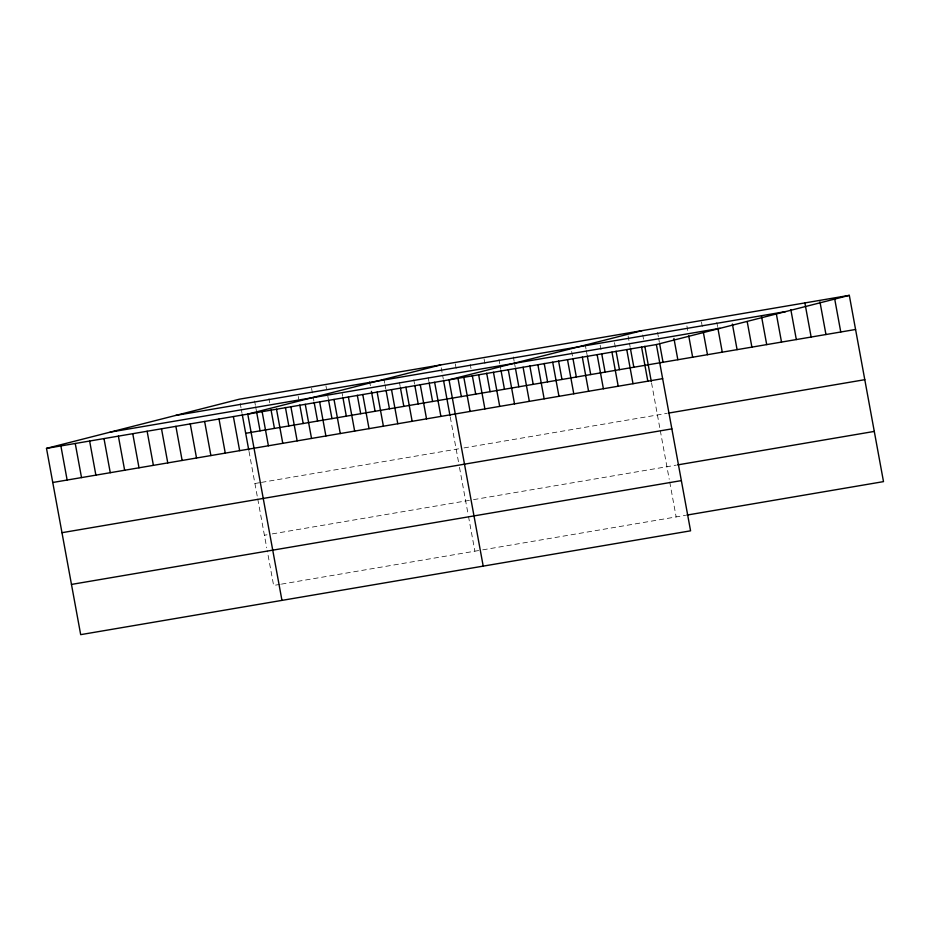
<?xml version="1.0" encoding="UTF-8"?>
<svg xmlns="http://www.w3.org/2000/svg" width="930" height="930" viewBox="0 0 930 930"><rect width="100%" height="100%" fill="white"/><g stroke="black" fill="none" stroke-linecap="round" stroke-linejoin="round"><path stroke-width="0.7" stroke-dasharray="4.65 3.49" d="M254.913 483.507L260.133 482.612M261.446 482.391L458.781 448.795M464.012 447.911L666.856 413.373M264.399 535.238L267.015 534.797M272.246 533.901L472.196 499.863M473.51 499.643L676.354 465.116M280.151 584.342L273.618 585.447L267.224 550.583M281.465 584.121L481.415 550.072M482.717 549.851L685.561 515.325M716.798 322.315L717.576 326.581M701.464 322.001L702.766 329.104M686.91 325.942L688.212 333.045M657.545 332.405L658.335 336.672M658.591 338.09L659.37 342.356M642.735 334.928L643.514 339.183M651.546 382.904L659.8 427.916M660.277 430.509L669.228 479.264M669.74 482.054L676.145 516.929M628.099 335.951L629.145 341.636M629.401 343.054L630.191 347.32M614.509 342.659L615.811 349.773M600.129 345.111L601.431 352.214M585.237 344.716L586.016 348.971M586.272 350.401L587.062 354.667M571.636 351.424L572.682 357.108M513.36 356.946L514.139 361.212M514.395 362.63L515.185 366.897M498.98 359.399L499.759 363.665M500.026 365.083L500.805 369.35M484.077 359.003L485.39 366.106M470.231 364.293L471.01 368.559M455.328 363.897L456.63 371M441.215 367.769L443.308 379.138M450.283 417.163L458.548 462.175M459.49 467.348L467.964 513.534M468.476 516.324L474.881 551.188M428.149 377.313L428.928 381.579M413.769 379.766L414.548 384.032M399.389 382.207L400.179 386.473M383.974 378.975L384.753 383.241M385.02 384.66L385.799 388.926M369.594 381.416L370.384 385.683M342.147 393.425L342.67 396.261M325.953 385.915L326.465 388.763M327.779 395.866L328.302 398.714M311.573 388.368L312.875 395.471M313.143 396.889L313.922 401.156M298.239 396.494L298.763 399.342M268.968 398.551L269.747 402.818M254.588 400.993L255.378 405.259M255.634 406.689L256.413 410.944M240.219 403.446L240.998 407.712M241.254 409.13L242.044 413.397M249.019 451.422L257.285 496.434M257.761 499.026L266.712 547.793"/><path stroke-width="1.4" d="M849.311 295.356L656.382 344.553L690.572 530.821L80.689 634.644L46.5 448.376L239.429 399.179L849.311 295.356L883.5 481.624L686.91 515.092M440.692 364.92L247.764 414.106L281.953 600.373M641.956 330.662L449.016 379.847L483.205 566.114M175.77 415.419L785.641 311.597M110.17 432.136L720.053 328.313M46.5 448.376L656.382 344.553M245.694 433.299L855.577 329.476M52.766 482.484L662.637 378.661M668.205 413.153L864.795 379.684M61.973 532.692L671.855 428.87M677.703 464.884L874.281 431.415M71.471 584.424L681.353 480.612M834.768 299.309L840.767 331.998M819.946 301.82L825.956 334.509M804.88 302.924L811.134 337.032M790.849 309.713L796.324 339.555M776.294 313.654L781.514 342.077M761.484 316.177L766.704 344.6M747.197 321.536L751.893 347.123M732.387 324.059L737.083 349.645M717.832 327.999L722.273 352.168M703.289 331.94L707.463 354.69M688.735 335.893L692.652 357.213M673.925 338.404L677.842 359.724M659.637 343.775L663.032 362.247M644.827 346.297L651.291 381.509M641.572 347.076L647.826 381.184M630.447 348.738L633.842 367.222M626.762 349.587L633.016 383.706M616.067 351.191L619.461 369.663M611.952 352.11L618.206 386.229M601.698 353.632L605.093 372.116M597.13 354.632L603.396 388.752M587.318 356.085L590.713 374.558M582.32 357.155L588.585 391.263M572.95 358.527L576.333 377.01M567.509 359.678L573.775 393.785M558.57 360.98L561.964 379.452M552.699 362.2L558.965 396.308M544.19 363.421L547.584 381.904M537.889 364.723L544.155 398.831M529.821 365.874L533.204 384.346M523.078 367.245L529.344 401.353M515.441 368.315L518.835 386.799M508.268 369.768L514.523 403.876M501.061 370.768L504.455 389.24M493.458 372.279L499.712 406.398M486.692 373.209L490.087 391.693M478.648 374.802L484.902 408.921M472.312 375.662L475.707 394.134M463.838 377.324L470.092 411.444M457.944 378.103L461.327 396.587M443.564 380.556L450.027 415.768M434.647 382.3L440.901 416.408M429.183 382.997L432.578 401.481M420.267 384.741L426.533 418.86M414.815 385.45L418.198 403.922M405.899 387.194L412.153 421.302M400.435 387.891L403.829 406.375M391.518 389.635L397.784 423.755M386.055 390.344L389.449 408.816M377.138 392.088L383.404 426.196M371.419 391.367L375.081 411.269M362.77 394.529L369.024 428.649M357.306 395.238L360.7 413.711M348.39 396.982L354.656 431.09M342.938 397.691L346.32 416.163M334.01 399.423L340.275 433.543M328.557 400.132L331.952 418.605M319.641 401.876L325.895 435.984M314.177 402.585L317.572 421.058M305.261 404.318L311.527 438.437M299.809 405.027L303.192 423.51M290.892 406.77L297.147 440.878M285.429 407.48L288.823 425.952M276.512 409.212L282.778 443.331M271.048 409.921L274.443 428.404M262.132 411.665L268.398 445.772M256.68 412.374L260.075 430.846M242.3 414.815L248.763 450.027M233.383 416.559L239.649 450.666M219.003 419L225.269 453.119M204.635 421.453L210.889 455.561M190.255 423.894L196.521 458.013M175.886 426.347L182.141 460.455M161.506 428.788L167.772 462.908M147.126 431.241L153.392 465.349M132.758 433.682L139.012 467.802M118.377 436.135L124.643 470.243M103.997 438.576L110.263 472.696M89.629 441.029L95.883 475.137M75.249 443.482L81.515 477.59M60.88 445.923L67.134 480.031"/></g></svg>
